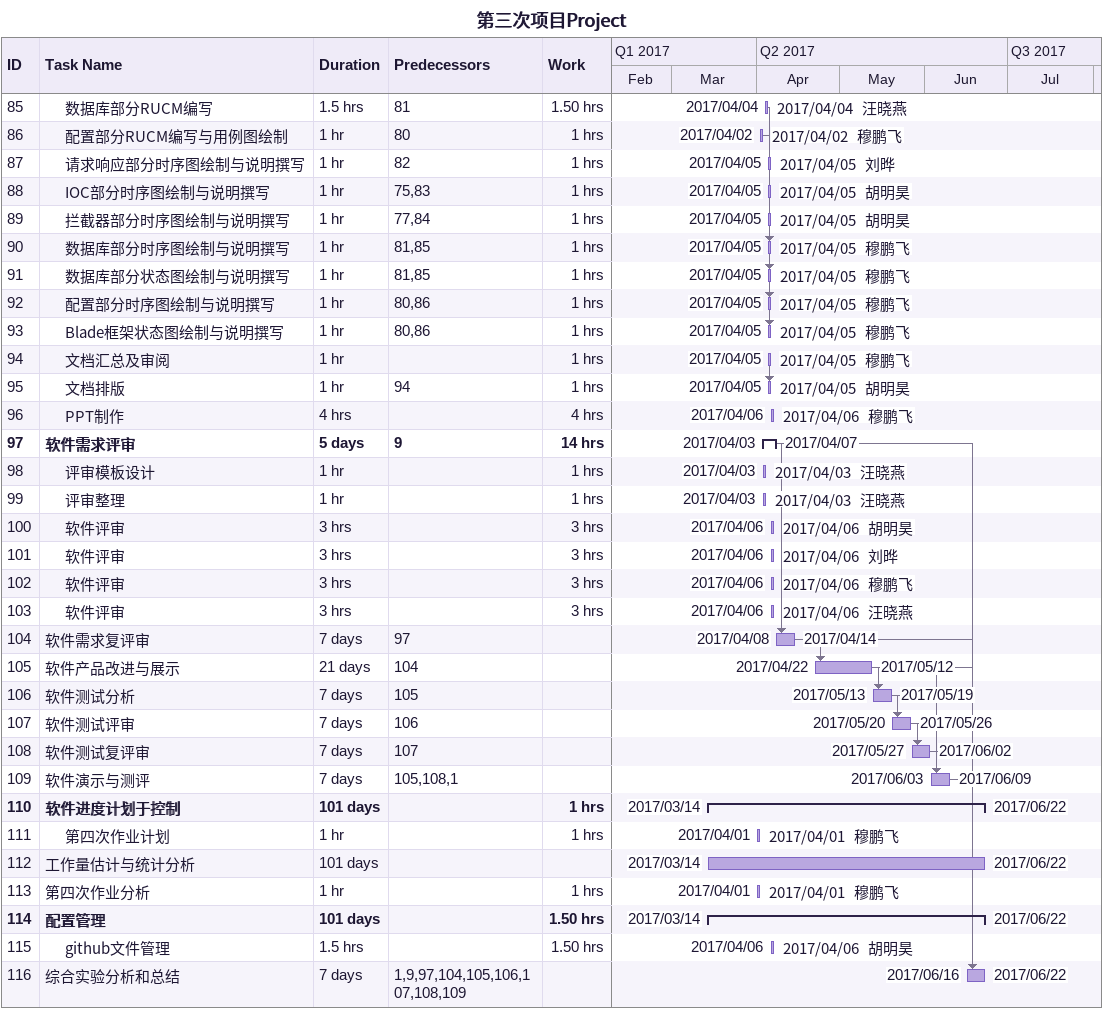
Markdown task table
第三次项目Project

| ID | Level | Task | Duration | Start | Finish | Predecessors | Resources | Work (h) |
|---|---|---|---|---|---|---|---|---|
| 85 | 2 | 数据库部分RUCM编写 | 1.5h | 2017-04-04 | 2017-04-04 | 81 | 汪晓燕 | 1.50 |
| 86 | 2 | 配置部分RUCM编写与用例图绘制 | 1h | 2017-04-02 | 2017-04-02 | 80 | 穆鹏飞 | 1 |
| 87 | 2 | 请求响应部分时序图绘制与说明撰写 | 1h | 2017-04-05 | 2017-04-05 | 82 | 刘晔 | 1 |
| 88 | 2 | IOC部分时序图绘制与说明撰写 | 1h | 2017-04-05 | 2017-04-05 | 75, 83 | 胡明昊 | 1 |
| 89 | 2 | 拦截器部分时序图绘制与说明撰写 | 1h | 2017-04-05 | 2017-04-05 | 77, 84 | 胡明昊 | 1 |
| 90 | 2 | 数据库部分时序图绘制与说明撰写 | 1h | 2017-04-05 | 2017-04-05 | 81, 85 | 穆鹏飞 | 1 |
| 91 | 2 | 数据库部分状态图绘制与说明撰写 | 1h | 2017-04-05 | 2017-04-05 | 81, 85 | 穆鹏飞 | 1 |
| 92 | 2 | 配置部分时序图绘制与说明撰写 | 1h | 2017-04-05 | 2017-04-05 | 80, 86 | 穆鹏飞 | 1 |
| 93 | 2 | Blade框架状态图绘制与说明撰写 | 1h | 2017-04-05 | 2017-04-05 | 80, 86 | 穆鹏飞 | 1 |
| 94 | 2 | 文档汇总及审阅 | 1h | 2017-04-05 | 2017-04-05 |  | 穆鹏飞 | 1 |
| 95 | 2 | 文档排版 | 1h | 2017-04-05 | 2017-04-05 | 94 | 胡明昊 | 1 |
| 96 | 2 | PPT制作 | 4h | 2017-04-06 | 2017-04-06 |  | 穆鹏飞 | 4 |
| 97 | 1 | **软件需求评审** | 5d | 2017-04-03 | 2017-04-07 | 9 |  | 14 |
| 98 | 2 | 评审模板设计 | 1h | 2017-04-03 | 2017-04-03 |  | 汪晓燕 | 1 |
| 99 | 2 | 评审整理 | 1h | 2017-04-03 | 2017-04-03 |  | 汪晓燕 | 1 |
| 100 | 2 | 软件评审 | 3h | 2017-04-06 | 2017-04-06 |  | 胡明昊 | 3 |
| 101 | 2 | 软件评审 | 3h | 2017-04-06 | 2017-04-06 |  | 刘晔 | 3 |
| 102 | 2 | 软件评审 | 3h | 2017-04-06 | 2017-04-06 |  | 穆鹏飞 | 3 |
| 103 | 2 | 软件评审 | 3h | 2017-04-06 | 2017-04-06 |  | 汪晓燕 | 3 |
| 104 | 1 | 软件需求复评审 | 7d | 2017-04-08 | 2017-04-14 | 97 |  |  |
| 105 | 1 | 软件产品改进与展示 | 21d | 2017-04-22 | 2017-05-12 | 104 |  |  |
| 106 | 1 | 软件测试分析 | 7d | 2017-05-13 | 2017-05-19 | 105 |  |  |
| 107 | 1 | 软件测试评审 | 7d | 2017-05-20 | 2017-05-26 | 106 |  |  |
| 108 | 1 | 软件测试复评审 | 7d | 2017-05-27 | 2017-06-02 | 107 |  |  |
| 109 | 1 | 软件演示与测评 | 7d | 2017-06-03 | 2017-06-09 | 105, 108, 1 |  |  |
| 110 | 1 | **软件进度计划于控制** | 101d | 2017-03-14 | 2017-06-22 |  |  | 1 |
| 111 | 2 | 第四次作业计划 | 1h | 2017-04-01 | 2017-04-01 |  | 穆鹏飞 | 1 |
| 112 | 1 | 工作量估计与统计分析 | 101d | 2017-03-14 | 2017-06-22 |  |  |  |
| 113 | 1 | 第四次作业分析 | 1h | 2017-04-01 | 2017-04-01 |  | 穆鹏飞 | 1 |
| 114 | 1 | **配置管理** | 101d | 2017-03-14 | 2017-06-22 |  |  | 1.50 |
| 115 | 2 | github文件管理 | 1.5h | 2017-04-06 | 2017-04-06 |  | 胡明昊 | 1.50 |
| 116 | 1 | 综合实验分析和总结 | 7d | 2017-06-16 | 2017-06-22 | 1, 9, 97, 104, 105, 106, 107, 108, 109 |  |  |
